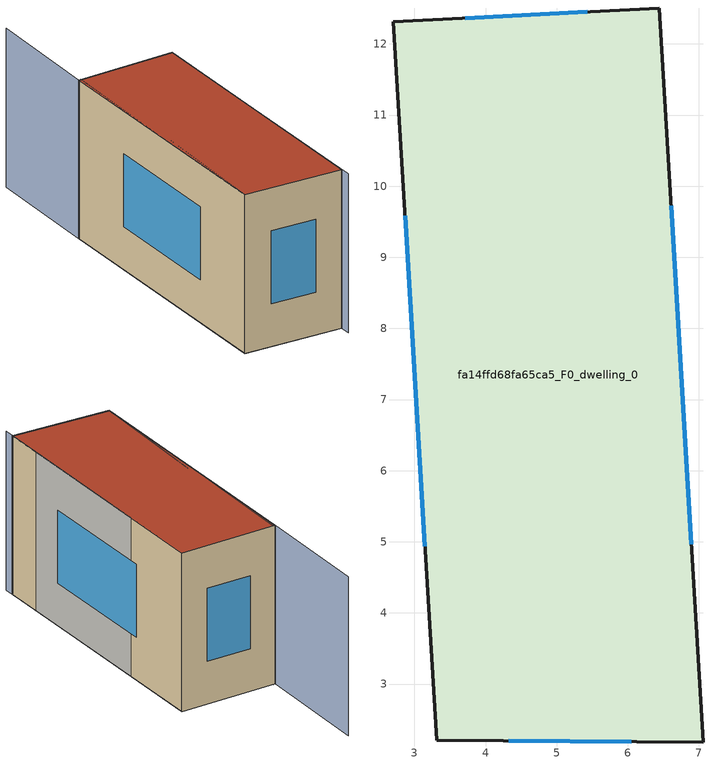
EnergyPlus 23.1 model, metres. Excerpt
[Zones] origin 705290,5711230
fa14ffd68fa65ca5_F0_dwelling_0
 floor ground (EU_floor_Construction): 7.06,2.18 6.44,12.5 2.7,12.31 3.31,2.21 z0
 wall outside (EU_wall_Construction): 2.7,12.31 6.44,12.5 7.06,2.18 3.31,2.21 2.7,12.31 z0:6
 window (EU_Window_Construction): 3.71,12.36 5.43,12.45 / 6.61,9.72 6.89,4.97 / 6.05,2.19 4.32,2.2 / 3.15,4.93 2.87,9.59 z1.62:4.38
 roof outside (EU_roof_Construction): 6.44,12.5 7.06,2.18 3.31,2.21 2.7,12.31 z6
shading: 3.15,7.2 3.31,2.21 / 7.08,1.81 6.63,9.4 / 2.79,12.31 3.01,7.2 / 2.48,16.81 2.7,12.31 z0:6
[Building]
EU S2 Campaign: North Axis=0; Terrain=City; Solar Distribution=FullExterior
[Site:Location]
London: Latitude=51.5; Longitude=-0.5; Time Zone=0; Elevation=25
[SizingPeriod:WeatherFileDays]
AnnualSizingPeriod: Begin Month=1; Begin Day of Month=1; End Month=12; End Day of Month=31; Day of Week for Start Day=Monday; Use Weather File Daylight Saving Period=No; Use Weather File Rain and Snow Indicators=No
[MATERIAL]
EU_InternalMass_Material: Roughness=MediumRough; Thickness=0.1; Conductivity=1; Density=1800; Specific Heat=900; Thermal Absorptance=0.9; Solar Absorptance=0.7; Visible Absorptance=0.7
[MATERIAL:NOMASS] Roughness=MediumRough; Thermal Absorptance=0.9; Solar Absorptance=0.7; Visible Absorptance=0.7
Name | Thermal Resistance
EU_wall_NoMass | 0.555556
EU_roof_NoMass | 0.510204
EU_floor_NoMass | 1.68919
[WINDOWMATERIAL:SIMPLEGLAZINGSYSTEM]
EU_Window_SimpleGlazing: UFactor=3.96; Solar Heat Gain Coefficient=0.85; Visible Transmittance=0.85
[CONSTRUCTION]
EU_wall_Construction: EU_wall_NoMass
EU_roof_Construction: EU_roof_NoMass
EU_floor_Construction: EU_floor_NoMass
EU_InternalMass_Construction: EU_InternalMass_Material
EU_Window_Construction: EU_Window_SimpleGlazing
[ZONE]
fa14ffd68fa65ca5_F0_dwelling_0: Type=1; Multiplier=1; Ceiling Height=autocalculate; Volume=229.566; Floor Area=autocalculate; Part of Total Floor Area=Yes
[INTERNALMASS]
fa14ffd68fa65ca5_F0_dwelling_0_EU_InternalMass: Construction=EU_InternalMass_Construction; Zone or ZoneList=fa14ffd68fa65ca5_F0_dwelling_0; Surface Area=38.261
[OTHEREQUIPMENT]
EU_Step8_InternalGain_fa14ffd68fa65ca5_F0_dwelling_0_f000: Fuel Type=Electricity; Zone or ZoneList or Space or SpaceList=fa14ffd68fa65ca5_F0_dwelling_0; Schedule=EU_Step8_GainSchedule_fa14ffd68fa65ca5_F0_dwelling_0_f000; Design Level Calculation Method=Watts/Area; Power per Zone Floor Area=1; Fraction Latent=0; Fraction Radiant=0; Fraction Lost=0; Carbon Dioxide Generation Rate=0; EndUse Subcategory=EU_Step8_InternalGains
[ZONEVENTILATION:DESIGNFLOWRATE]
EU_ConstantAir_fa14ffd68fa65ca5_F0_dwelling_0: Zone or ZoneList or Space or SpaceList=fa14ffd68fa65ca5_F0_dwelling_0; Schedule=EU_AlwaysOn; Design Flow Rate Calculation Method=AirChanges/Hour; Air Changes per Hour=0.48; Ventilation Type=Natural; Fan Pressure Rise=0; Fan Total Efficiency=1; Constant Term Coefficient=1; Temperature Term Coefficient=0; Velocity Term Coefficient=0; Velocity Squared Term Coefficient=0; Minimum Indoor Temperature=-100; Maximum Indoor Temperature=100; Delta Temperature=-100; Minimum Outdoor Temperature=-100; Maximum Outdoor Temperature=100; Maximum Wind Speed=40
[HVACTEMPLATE:THERMOSTAT]
EU_HeatOnly_fa14ffd68fa65ca5_F0_dwelling_0: Constant Heating Setpoint=20; Constant Cooling Setpoint=50
[HVACTEMPLATE:ZONE:IDEALLOADSAIRSYSTEM]
fa14ffd68fa65ca5_F0_dwelling_0: Template Thermostat=EU_HeatOnly_fa14ffd68fa65ca5_F0_dwelling_0; System Availability Schedule=EU_AlwaysOn; Maximum Heating Supply Air Temperature=50; Minimum Cooling Supply Air Temperature=13; Maximum Heating Supply Air Humidity Ratio=0.0156; Minimum Cooling Supply Air Humidity Ratio=0.0077; Heating Limit=NoLimit; Cooling Limit=NoLimit; Heating Availability Schedule=EU_AlwaysOn; Cooling Availability Schedule=EU_CoolingOff; Dehumidification Control Type=ConstantSensibleHeatRatio; Cooling Sensible Heat Ratio=0.7; Dehumidification Setpoint=60; Humidification Control Type=None; Humidification Setpoint=30; Outdoor Air Method=None; Outdoor Air Flow Rate per Person=0.00944; Outdoor Air Flow Rate per Zone Floor Area=0; Outdoor Air Flow Rate per Zone=0; Demand Controlled Ventilation Type=None; Outdoor Air Economizer Type=NoEconomizer; Heat Recovery Type=None; Sensible Heat Recovery Effectiveness=0.7; Latent Heat Recovery Effectiveness=0.65
[SIZING:ZONE]
fa14ffd68fa65ca5_F0_dwelling_0: Zone Cooling Design Supply Air Temperature Input Method=SupplyAirTemperature; Zone Cooling Design Supply Air Temperature=13; Zone Heating Design Supply Air Temperature Input Method=SupplyAirTemperature; Zone Heating Design Supply Air Temperature=50; Zone Cooling Design Supply Air Humidity Ratio=0.008; Zone Heating Design Supply Air Humidity Ratio=0.008; Cooling Design Air Flow Method=DesignDay; Cooling Design Air Flow Rate=0; Cooling Minimum Air Flow per Zone Floor Area=0.000762; Cooling Minimum Air Flow=0; Cooling Minimum Air Flow Fraction=0.2; Heating Design Air Flow Method=DesignDay; Heating Design Air Flow Rate=0; Heating Maximum Air Flow per Zone Floor Area=0.002032; Heating Maximum Air Flow=0.141576; Heating Maximum Air Flow Fraction=0.3; Account for Dedicated Outdoor Air System=No; Dedicated Outdoor Air System Control Strategy=NeutralSupplyAir; Dedicated Outdoor Air Low Setpoint Temperature for Design=autosize; Dedicated Outdoor Air High Setpoint Temperature for Design=autosize; Zone Load Sizing Method=Sensible Load Only No Latent Load; Zone Latent Cooling Design Supply Air Humidity Ratio Input Method=HumidityRatioDifference; Zone Cooling Design Supply Air Humidity Ratio Difference=0.005; Zone Latent Heating Design Supply Air Humidity Ratio Input Method=HumidityRatioDifference; Zone Humidification Design Supply Air Humidity Ratio Difference=0.005
[SCHEDULE:CONSTANT]
Name | Hourly Value
EU_AlwaysOn | 1
EU_CoolingOff | 0
[SCHEDULE:FILE]
EU_Step8_GainSchedule_fa14ffd68fa65ca5_F0_dwelling_0_f000: File=../../schedules/fa14ffd68fa65ca5/fa14ffd68fa65ca5_F0_dwelling_0_f000_gain.csv; Column Number=1; Rows to Skip at Top=0; Number of Hours of Data=8760; Column Separator=Comma; Interpolate to Timestep=No; Minutes per Item=60; Adjust Schedule for Daylight Savings=Yes
